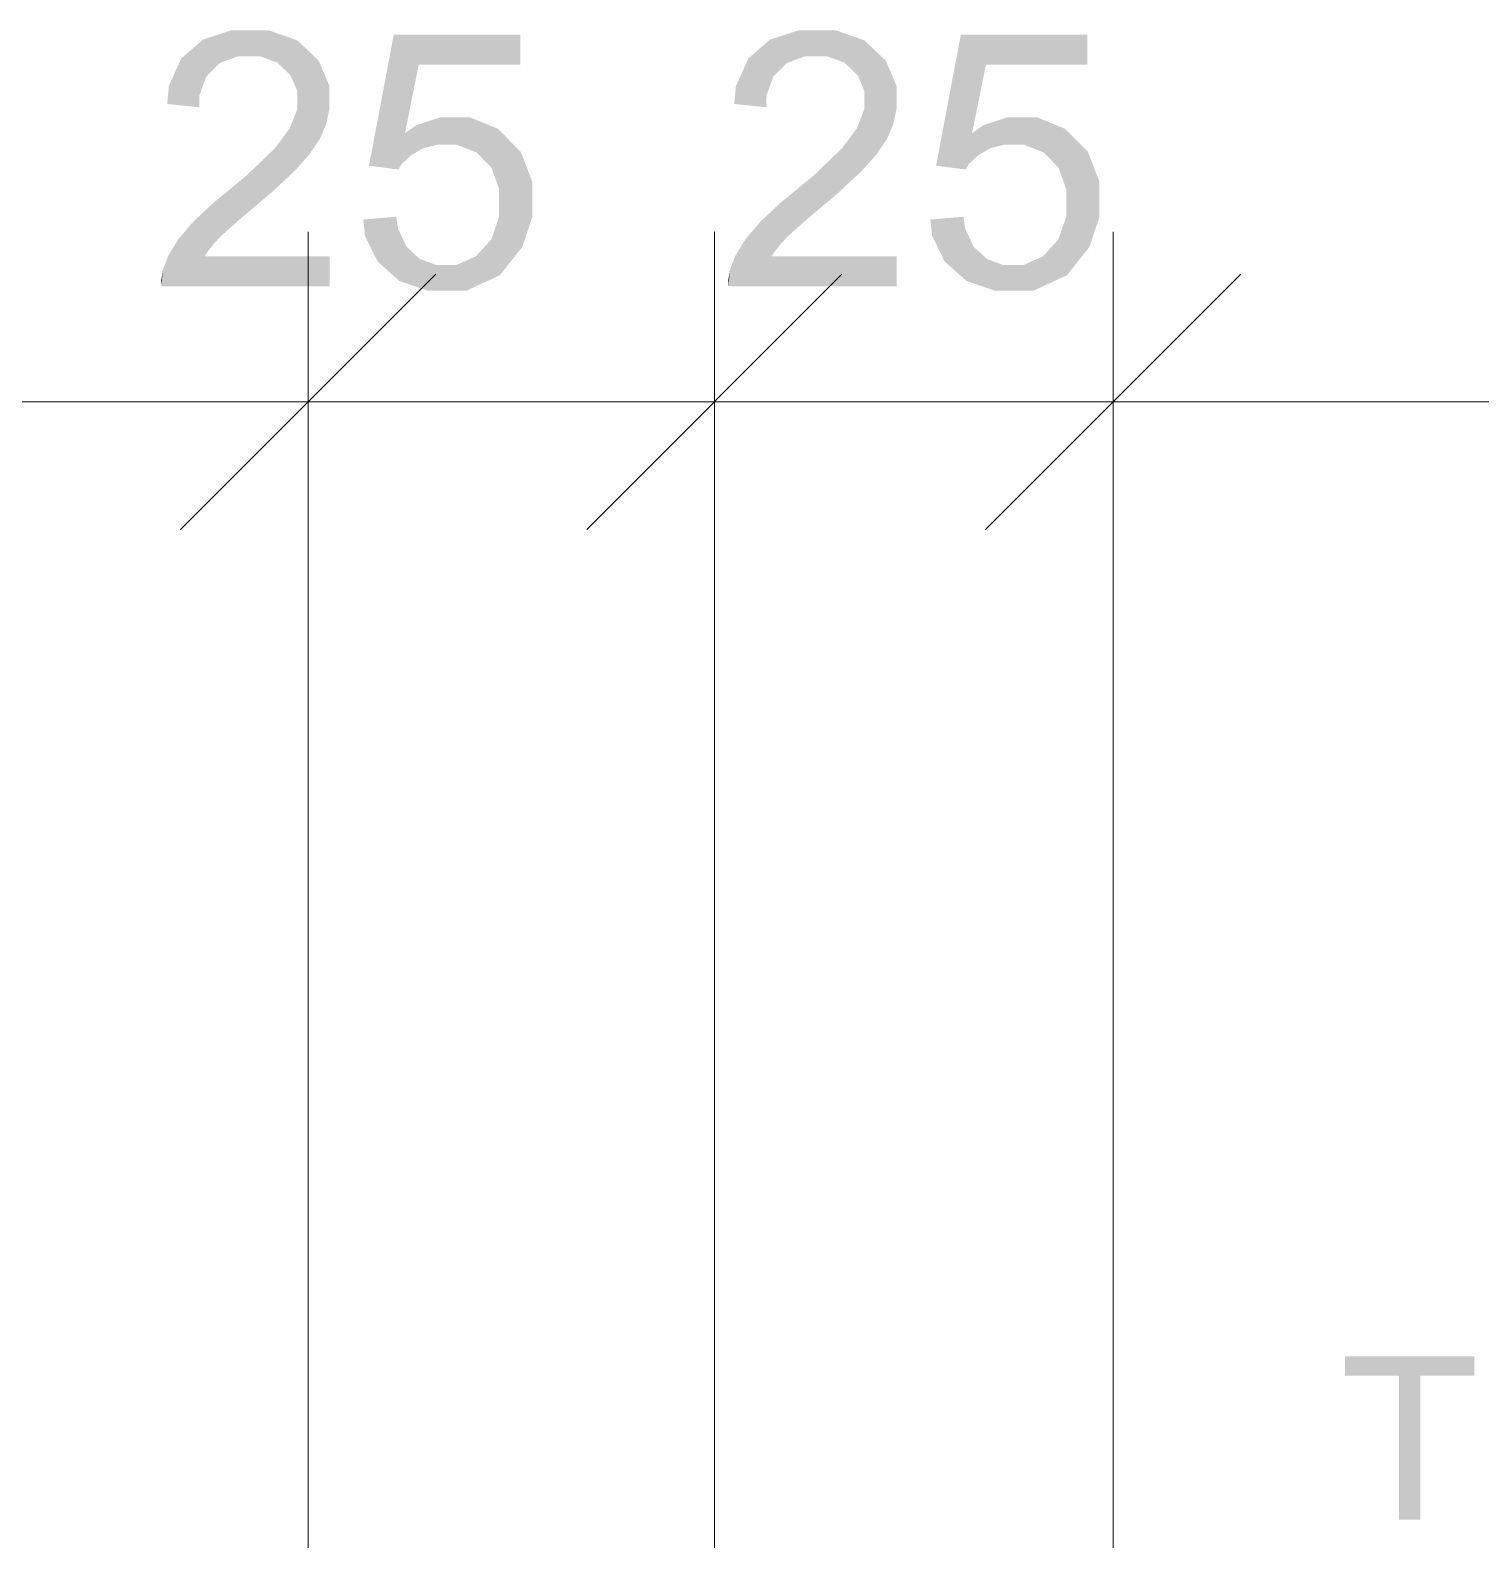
# Model space of a CAD drawing. Header units: millimetres. Extents: x 2 to 579, y 1 to 405.
# Drawn here: x 250.01 to 257.69, y 108.89 to 116.88 of the extents above; entities that cross this region are included whole.
import ezdxf

# ---------------------------------------------------------------- set-up
doc = ezdxf.new("R2010")
doc.units = ezdxf.units.MM
doc.linetypes.add('XKITLINE00', pattern=[0])
doc.layers.add('LinkedObject', color=7, linetype='Continuous', lineweight=0)

# ---------------------------------------------------------------- blocks, each defined once
blk = doc.blocks.new('*A4')
at = {"layer": 'LinkedObject'}
for points in [[(251.0797, 116.8765), (250.8695, 116.7767), (250.9265, 116.8266)], [(251.1759, 116.8765), (250.8695, 116.7767), (251.0797, 116.8765)], [(251.1124, 116.7388), (250.8695, 116.7767), (251.1759, 116.8765)], [(251.1124, 116.7388), (251.1759, 116.8765), (251.1722, 116.7388)], [(251.1722, 116.7388), (251.1759, 116.8765), (251.2289, 116.7388)], [(251.4267, 116.8226), (251.1759, 116.8765), (251.273, 116.8765)], [(251.3207, 116.7051), (251.1759, 116.8765), (251.4267, 116.8226)], [(251.2289, 116.7388), (251.1759, 116.8765), (251.3207, 116.7051)], [(252.069, 116.6943), (251.8057, 116.1597), (251.9367, 116.8522)], [(252.6063, 116.6943), (251.9367, 116.8522), (252.6063, 116.8522)], [(252.069, 116.6943), (251.9367, 116.8522), (252.6063, 116.6943)], [(254.0805, 116.8765), (253.8702, 116.7767), (253.9273, 116.8266)], [(254.1767, 116.8765), (253.8702, 116.7767), (254.0805, 116.8765)], [(254.1132, 116.7388), (253.8702, 116.7767), (254.1767, 116.8765)], [(254.1132, 116.7388), (254.1767, 116.8765), (254.173, 116.7388)], [(254.173, 116.7388), (254.1767, 116.8765), (254.2296, 116.7388)], [(254.4275, 116.8226), (254.1767, 116.8765), (254.2738, 116.8765)], [(254.3215, 116.7051), (254.1767, 116.8765), (254.4275, 116.8226)], [(254.2296, 116.7388), (254.1767, 116.8765), (254.3215, 116.7051)], [(255.0698, 116.6943), (254.8065, 116.1597), (254.9375, 116.8522)], [(255.6071, 116.6943), (254.9375, 116.8522), (255.6071, 116.8522)], [(255.0698, 116.6943), (254.9375, 116.8522), (255.6071, 116.6943)], [(250.8695, 116.7767), (251.0166, 116.703), (250.8124, 116.7268)], [(251.0166, 116.703), (250.8695, 116.7767), (251.1124, 116.7388)], [(251.3207, 116.7051), (251.4267, 116.8226), (251.3559, 116.6713)], [(251.3559, 116.6713), (251.4267, 116.8226), (251.3911, 116.6375)], [(251.4833, 116.7688), (251.3911, 116.6375), (251.4267, 116.8226)], [(253.8702, 116.7767), (254.0174, 116.703), (253.8132, 116.7268)], [(254.0174, 116.703), (253.8702, 116.7767), (254.1132, 116.7388)], [(254.3215, 116.7051), (254.4275, 116.8226), (254.3567, 116.6713)], [(254.3567, 116.6713), (254.4275, 116.8226), (254.3919, 116.6375)], [(254.4841, 116.7688), (254.3919, 116.6375), (254.4275, 116.8226)], [(250.8124, 116.7268), (250.7379, 116.4864), (250.7466, 116.5816)], [(250.9448, 116.6314), (250.7379, 116.4864), (250.8124, 116.7268)], [(250.9448, 116.6314), (250.8124, 116.7268), (250.9807, 116.6672)], [(250.9807, 116.6672), (250.8124, 116.7268), (251.0166, 116.703)], [(251.3911, 116.6375), (251.4833, 116.7688), (251.4264, 116.5546)], [(251.4264, 116.5546), (251.4833, 116.7688), (251.5965, 116.5813)], [(251.5965, 116.5813), (251.4833, 116.7688), (251.5399, 116.7149)], [(251.9962, 116.3318), (251.8057, 116.1597), (252.069, 116.6943)], [(253.8132, 116.7268), (253.7387, 116.4864), (253.7474, 116.5816)], [(253.9456, 116.6314), (253.7387, 116.4864), (253.8132, 116.7268)], [(253.9456, 116.6314), (253.8132, 116.7268), (253.9815, 116.6672)], [(253.9815, 116.6672), (253.8132, 116.7268), (254.0174, 116.703)], [(254.3919, 116.6375), (254.4841, 116.7688), (254.4272, 116.5546)], [(254.4272, 116.5546), (254.4841, 116.7688), (254.5973, 116.5813)], [(254.5973, 116.5813), (254.4841, 116.7688), (254.5407, 116.7149)], [(254.997, 116.3318), (254.8065, 116.1597), (255.0698, 116.6943)], [(250.9084, 116.5322), (250.7379, 116.4864), (250.9448, 116.6314)], [(253.9092, 116.5322), (253.7387, 116.4864), (253.9456, 116.6314)], [(250.7379, 116.4864), (250.9084, 116.5322), (250.908, 116.4688)], [(251.4264, 116.5546), (251.5965, 116.5813), (251.4264, 116.5054)], [(251.4264, 116.5054), (251.5965, 116.5813), (251.4264, 116.4584)], [(251.5965, 116.5017), (251.4264, 116.4584), (251.5965, 116.5813)], [(253.7387, 116.4864), (253.9092, 116.5322), (253.9088, 116.4688)], [(254.4272, 116.5546), (254.5973, 116.5813), (254.4272, 116.5054)], [(254.4272, 116.5054), (254.5973, 116.5813), (254.4272, 116.4584)], [(254.5973, 116.5017), (254.4272, 116.4584), (254.5973, 116.5813)], [(251.5965, 116.5017), (251.3874, 116.3588), (251.4264, 116.4584)], [(251.5965, 116.4611), (251.3874, 116.3588), (251.5965, 116.5017)], [(251.5799, 116.3815), (251.3874, 116.3588), (251.5965, 116.4611)], [(254.5973, 116.5017), (254.3882, 116.3588), (254.4272, 116.4584)], [(254.5973, 116.4611), (254.3882, 116.3588), (254.5973, 116.5017)], [(254.5807, 116.3815), (254.3882, 116.3588), (254.5973, 116.4611)], [(251.5633, 116.3423), (251.3874, 116.3588), (251.5799, 116.3815)], [(252.1841, 116.4162), (251.9962, 116.3318), (252.0568, 116.374)], [(252.1661, 116.2704), (251.9962, 116.3318), (252.1841, 116.4162)], [(252.1661, 116.2704), (252.1841, 116.4162), (252.2065, 116.2704)], [(252.2065, 116.2704), (252.1841, 116.4162), (252.2713, 116.2704)], [(252.2507, 116.4162), (252.2713, 116.2704), (252.1841, 116.4162)], [(252.4878, 116.3549), (252.2507, 116.4162), (252.3389, 116.4162)], [(252.3757, 116.2294), (252.2507, 116.4162), (252.4878, 116.3549)], [(252.2713, 116.2704), (252.2507, 116.4162), (252.3757, 116.2294)], [(254.5641, 116.3423), (254.3882, 116.3588), (254.5807, 116.3815)], [(255.1849, 116.4162), (254.997, 116.3318), (255.0576, 116.374)], [(255.1669, 116.2704), (254.997, 116.3318), (255.1849, 116.4162)], [(255.1669, 116.2704), (255.1849, 116.4162), (255.2072, 116.2704)], [(255.2072, 116.2704), (255.1849, 116.4162), (255.2721, 116.2704)], [(255.2515, 116.4162), (255.2721, 116.2704), (255.1849, 116.4162)], [(255.4886, 116.3549), (255.2515, 116.4162), (255.3397, 116.4162)], [(255.3765, 116.2294), (255.2515, 116.4162), (255.4886, 116.3549)], [(255.2721, 116.2704), (255.2515, 116.4162), (255.3765, 116.2294)], [(251.3485, 116.3062), (251.4532, 116.1775), (251.3096, 116.2536)], [(251.3874, 116.3588), (251.4532, 116.1775), (251.3485, 116.3062)], [(251.3874, 116.3588), (251.5633, 116.3423), (251.4532, 116.1775)], [(251.4532, 116.1775), (251.5633, 116.3423), (251.4916, 116.2208)], [(251.4916, 116.2208), (251.5633, 116.3423), (251.5467, 116.3032)], [(251.8057, 116.1597), (251.9962, 116.3318), (252.0938, 116.2522)], [(252.0938, 116.2522), (251.9962, 116.3318), (252.1661, 116.2704)], [(252.3757, 116.2294), (252.4878, 116.3549), (252.4152, 116.1884)], [(252.4152, 116.1884), (252.4878, 116.3549), (252.4547, 116.1474)], [(252.5484, 116.2937), (252.4547, 116.1474), (252.4878, 116.3549)], [(252.4547, 116.1474), (252.5484, 116.2937), (252.4942, 116.0354)], [(252.4942, 116.0354), (252.5484, 116.2937), (252.6697, 116.075)], [(252.6697, 116.075), (252.5484, 116.2937), (252.6091, 116.2325)], [(254.3493, 116.3062), (254.4539, 116.1775), (254.3104, 116.2536)], [(254.3882, 116.3588), (254.4539, 116.1775), (254.3493, 116.3062)], [(254.3882, 116.3588), (254.5641, 116.3423), (254.4539, 116.1775)], [(254.4539, 116.1775), (254.5641, 116.3423), (254.4924, 116.2208)], [(254.4924, 116.2208), (254.5641, 116.3423), (254.5475, 116.3032)], [(254.8065, 116.1597), (254.997, 116.3318), (255.0946, 116.2522)], [(255.0946, 116.2522), (254.997, 116.3318), (255.1669, 116.2704)], [(255.3765, 116.2294), (255.4886, 116.3549), (255.416, 116.1884)], [(255.416, 116.1884), (255.4886, 116.3549), (255.4555, 116.1474)], [(255.5492, 116.2937), (255.4555, 116.1474), (255.4886, 116.3549)], [(255.4555, 116.1474), (255.5492, 116.2937), (255.495, 116.0354)], [(255.495, 116.0354), (255.5492, 116.2937), (255.6705, 116.075)], [(255.6705, 116.075), (255.5492, 116.2937), (255.6099, 116.2325)], [(251.3096, 116.2536), (251.4147, 116.1342), (251.1611, 116.1104)], [(251.3096, 116.2536), (251.4532, 116.1775), (251.4147, 116.1342)], [(252.0618, 116.2339), (251.8057, 116.1597), (252.0938, 116.2522)], [(252.0297, 116.2157), (251.8057, 116.1597), (252.0618, 116.2339)], [(251.9794, 116.1685), (251.8057, 116.1597), (252.0297, 116.2157)], [(254.3104, 116.2536), (254.4155, 116.1342), (254.1618, 116.1104)], [(254.3104, 116.2536), (254.4539, 116.1775), (254.4155, 116.1342)], [(255.0625, 116.2339), (254.8065, 116.1597), (255.0946, 116.2522)], [(255.0305, 116.2157), (254.8065, 116.1597), (255.0625, 116.2339)], [(254.9801, 116.1685), (254.8065, 116.1597), (255.0305, 116.2157)], [(251.1611, 116.1104), (251.4147, 116.1342), (251.2872, 116.0154)], [(251.8057, 116.1597), (251.9794, 116.1685), (251.961, 116.1394)], [(254.1618, 116.1104), (254.4155, 116.1342), (254.288, 116.0154)], [(254.8065, 116.1597), (254.9801, 116.1685), (254.9618, 116.1394)], [(251.2872, 116.0154), (251.0515, 116.0198), (251.1611, 116.1104)], [(252.4942, 116.0354), (252.6697, 116.075), (252.4942, 115.9644)], [(252.4942, 115.9644), (252.6697, 116.075), (252.4942, 115.8898)], [(252.6697, 115.9788), (252.4942, 115.8898), (252.6697, 116.075)], [(254.288, 116.0154), (254.0523, 116.0198), (254.1618, 116.1104)], [(255.495, 116.0354), (255.6705, 116.075), (255.495, 115.9644)], [(255.495, 115.9644), (255.6705, 116.075), (255.495, 115.8898)], [(255.6705, 115.9788), (255.495, 115.8898), (255.6705, 116.075)], [(251.0515, 116.0198), (251.1237, 115.8774), (250.9808, 115.9619)], [(251.0515, 116.0198), (251.1982, 115.94), (251.1237, 115.8774)], [(251.1982, 115.94), (251.0515, 116.0198), (251.2872, 116.0154)], [(252.4531, 115.77), (252.6697, 115.9788), (252.5631, 115.6621)], [(252.4942, 115.8898), (252.6697, 115.9788), (252.4531, 115.77)], [(252.5631, 115.6621), (252.6697, 115.9788), (252.6164, 115.7288)], [(252.6164, 115.7288), (252.6697, 115.9788), (252.6697, 115.8872)], [(254.0523, 116.0198), (254.1245, 115.8774), (253.9816, 115.9619)], [(254.0523, 116.0198), (254.199, 115.94), (254.1245, 115.8774)], [(254.199, 115.94), (254.0523, 116.0198), (254.288, 116.0154)], [(255.4539, 115.77), (255.6705, 115.9788), (255.5639, 115.6621)], [(255.495, 115.8898), (255.6705, 115.9788), (255.4539, 115.77)], [(255.5639, 115.6621), (255.6705, 115.9788), (255.6172, 115.7288)], [(255.6172, 115.7288), (255.6705, 115.9788), (255.6705, 115.8872)], [(251.1237, 115.8774), (250.8727, 115.8598), (250.9808, 115.9619)], [(254.1245, 115.8774), (253.8735, 115.8598), (253.9816, 115.9619)], [(250.8352, 115.8157), (250.7432, 115.6819), (250.7977, 115.7716)], [(250.9507, 115.703), (250.7432, 115.6819), (250.8352, 115.8157)], [(250.8727, 115.8598), (250.9857, 115.7478), (250.8352, 115.8157)], [(250.8352, 115.8157), (250.9857, 115.7478), (250.9507, 115.703)], [(251.028, 115.7925), (250.8727, 115.8598), (251.1237, 115.8774)], [(250.9857, 115.7478), (250.8727, 115.8598), (251.0068, 115.7702)], [(251.0068, 115.7702), (250.8727, 115.8598), (251.028, 115.7925)], [(251.9598, 115.8261), (251.776, 115.8748), (251.9502, 115.8897)], [(251.776, 115.8748), (251.9089, 115.6013), (251.7843, 115.7896)], [(251.9598, 115.8261), (251.9089, 115.6013), (251.776, 115.8748)], [(252.0045, 115.7306), (251.9089, 115.6013), (251.9598, 115.8261)], [(253.836, 115.8157), (253.744, 115.6819), (253.7985, 115.7716)], [(253.9514, 115.703), (253.744, 115.6819), (253.836, 115.8157)], [(253.8735, 115.8598), (253.9864, 115.7478), (253.836, 115.8157)], [(253.836, 115.8157), (253.9864, 115.7478), (253.9514, 115.703)], [(254.0288, 115.7925), (253.8735, 115.8598), (254.1245, 115.8774)], [(253.9864, 115.7478), (253.8735, 115.8598), (254.0076, 115.7702)], [(254.0076, 115.7702), (253.8735, 115.8598), (254.0288, 115.7925)], [(254.9606, 115.8261), (254.7768, 115.8748), (254.951, 115.8897)], [(254.7768, 115.8748), (254.9097, 115.6013), (254.7851, 115.7896)], [(254.9606, 115.8261), (254.9097, 115.6013), (254.7768, 115.8748)], [(255.0052, 115.7306), (254.9097, 115.6013), (254.9606, 115.8261)], [(251.7843, 115.7896), (251.9089, 115.6013), (251.8507, 115.6529)], [(252.4531, 115.77), (252.5631, 115.6621), (252.412, 115.7248)], [(254.7851, 115.7896), (254.9097, 115.6013), (254.8515, 115.6529)], [(255.4539, 115.77), (255.5639, 115.6621), (255.4128, 115.7248)], [(250.7432, 115.6819), (250.7068, 115.5211), (250.7261, 115.6363)], [(250.9368, 115.6804), (250.7068, 115.5211), (250.7432, 115.6819)], [(250.7068, 115.5211), (250.9368, 115.6804), (251.5978, 115.5211)], [(250.9368, 115.6804), (250.7432, 115.6819), (250.9507, 115.703)], [(251.5978, 115.5211), (250.9368, 115.6804), (251.5978, 115.6804)], [(251.9089, 115.6013), (252.0045, 115.7306), (251.967, 115.5497)], [(252.0394, 115.6985), (251.967, 115.5497), (252.0045, 115.7306)], [(252.0744, 115.6665), (251.967, 115.5497), (252.0394, 115.6985)], [(252.0744, 115.6665), (252.2091, 115.4982), (251.967, 115.5497)], [(252.1594, 115.6345), (252.2091, 115.4982), (252.0744, 115.6665)], [(252.2091, 115.4982), (252.5631, 115.6621), (252.3212, 115.4982)], [(252.2696, 115.6345), (252.5631, 115.6621), (252.2091, 115.4982)], [(252.3709, 115.6797), (252.5631, 115.6621), (252.2696, 115.6345)], [(252.3212, 115.4982), (252.5631, 115.6621), (252.4982, 115.5801)], [(252.412, 115.7248), (252.5631, 115.6621), (252.3709, 115.6797)], [(253.744, 115.6819), (253.7076, 115.5211), (253.7269, 115.6363)], [(253.9376, 115.6804), (253.7076, 115.5211), (253.744, 115.6819)], [(253.7076, 115.5211), (253.9376, 115.6804), (254.5986, 115.5211)], [(253.9376, 115.6804), (253.744, 115.6819), (253.9514, 115.703)], [(254.5986, 115.5211), (253.9376, 115.6804), (254.5986, 115.6804)], [(254.9097, 115.6013), (255.0052, 115.7306), (254.9678, 115.5497)], [(255.0402, 115.6985), (254.9678, 115.5497), (255.0052, 115.7306)], [(255.0752, 115.6665), (254.9678, 115.5497), (255.0402, 115.6985)], [(255.0752, 115.6665), (255.2099, 115.4982), (254.9678, 115.5497)], [(255.1601, 115.6345), (255.2099, 115.4982), (255.0752, 115.6665)], [(255.2099, 115.4982), (255.5639, 115.6621), (255.322, 115.4982)], [(255.2704, 115.6345), (255.5639, 115.6621), (255.2099, 115.4982)], [(255.3717, 115.6797), (255.5639, 115.6621), (255.2704, 115.6345)], [(255.322, 115.4982), (255.5639, 115.6621), (255.499, 115.5801)], [(255.4128, 115.7248), (255.5639, 115.6621), (255.3717, 115.6797)], [(250.7156, 115.6086), (250.7068, 115.5211), (250.7059, 115.5511)], [(250.7261, 115.6363), (250.7068, 115.5211), (250.7156, 115.6086)], [(252.2093, 115.6345), (252.2091, 115.4982), (252.1594, 115.6345)], [(252.2696, 115.6345), (252.2091, 115.4982), (252.2093, 115.6345)], [(253.7163, 115.6086), (253.7076, 115.5211), (253.7067, 115.5511)], [(253.7269, 115.6363), (253.7076, 115.5211), (253.7163, 115.6086)], [(255.2101, 115.6345), (255.2099, 115.4982), (255.1601, 115.6345)], [(255.2704, 115.6345), (255.2099, 115.4982), (255.2101, 115.6345)], [(251.967, 115.5497), (252.2091, 115.4982), (252.1171, 115.4982)], [(254.9678, 115.5497), (255.2099, 115.4982), (255.1179, 115.4982)], [(256.9709, 109.8605), (257.2551, 109.7586), (256.9709, 109.7586)], [(257.3692, 109.7586), (257.2551, 109.7586), (256.9709, 109.8605)], [(257.3692, 109.7586), (256.9709, 109.8605), (257.6552, 109.8605)], [(257.3692, 109.7586), (257.6552, 109.8605), (257.6552, 109.7586)], [(257.2551, 108.9965), (257.3692, 109.7586), (257.3692, 108.9965)], [(257.2551, 109.7586), (257.3692, 109.7586), (257.2551, 108.9965)]]:
    blk.add_hatch(color=7, dxfattribs=at).paths.add_polyline_path(points, flags=17)
at = {"layer": 'LinkedObject', "color": 6, "linetype": 'XKITLINE00', "lineweight": 0}
for p, q in [((251.4842, 107.131), (251.4842, 115.8104)), ((253.6334, 106.9078), (253.6334, 115.8104)), ((253.6335, 106.6236), (253.6335, 115.8104)), ((255.7434, 106.8783), (255.7434, 115.8104)), ((252.1592, 115.5854), (250.8092, 114.2354)), ((254.3084, 115.5854), (252.9584, 114.2354)), ((252.9585, 114.2354), (254.3085, 115.5854)), ((255.0684, 114.2354), (256.4184, 115.5854)), ((251.4842, 114.9104), (235.6078, 114.9104)), ((251.4842, 114.9104), (253.6335, 114.9104)), ((253.6334, 114.9104), (255.7434, 114.9104)), ((268.155, 114.9104), (255.7434, 114.9104))]:
    blk.add_line(p, q, dxfattribs=at)
at = {"layer": 'LinkedObject', "color": 7, "linetype": 'XKITLINE00', "lineweight": 0}
for p, q in [((253.6335, 114.9104), (253.6335, 114.9104)), ((255.7434, 114.9104), (255.7434, 114.9104))]:
    blk.add_line(p, q, dxfattribs=at)

msp = doc.modelspace()

# ---------------------------------------------------------------- block references
at = {"lineweight": 0}
msp.add_blockref('*A4', (0, 0), dxfattribs=at)

doc.saveas('drawing.dxf')
